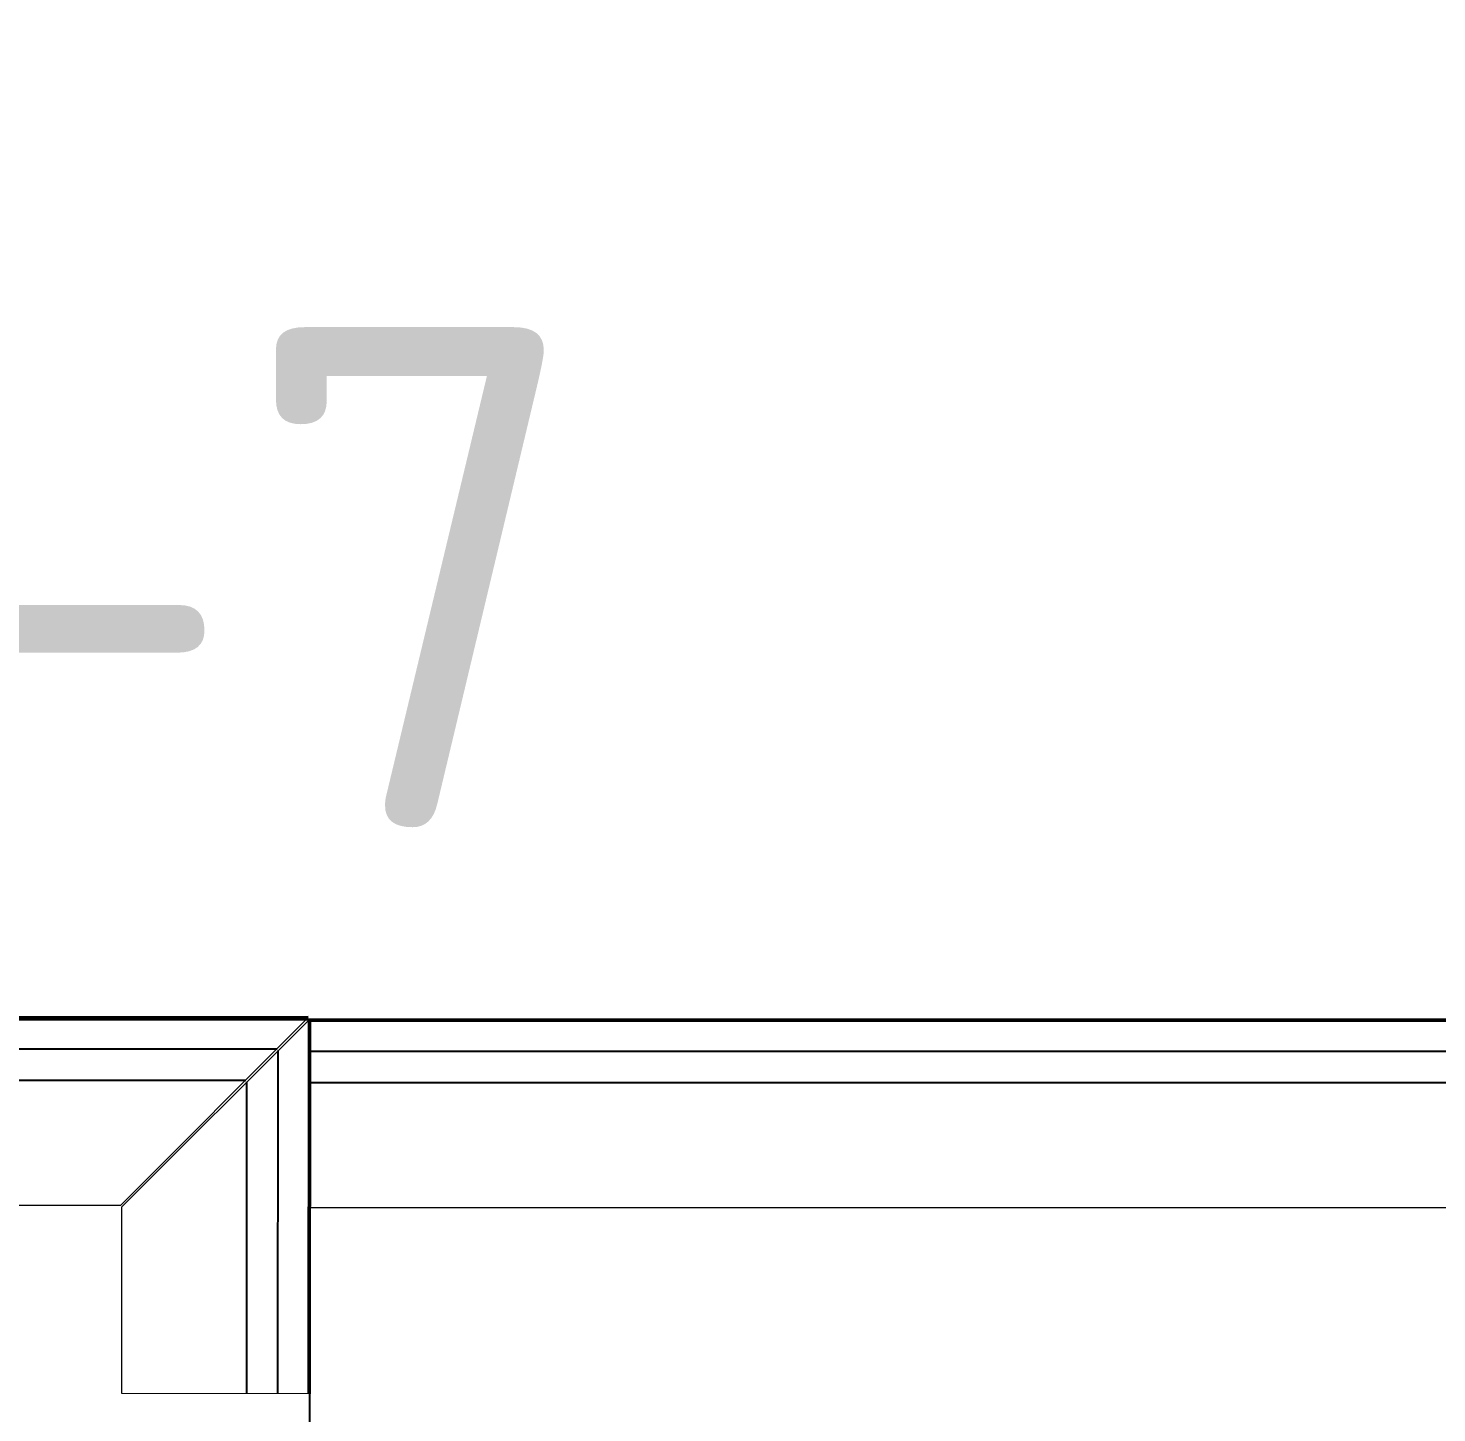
# Model space of a CAD drawing. Header units: metres. Extents: x -7665 to -5405, y -4871 to -3608.
# Drawn here: x -5491.634 to -5491.071, y -4865.824 to -4865.271 of the extents above; entities that cross this region are included whole.
import ezdxf

# ---------------------------------------------------------------- set-up
doc = ezdxf.new("R2010")
doc.units = ezdxf.units.M
doc.layers.add('_5-1_Площадь помещений', color=2, linetype='Continuous', lineweight=30, plot=False)
for name, color, linetype in [('A-Wall', 113, 'Continuous'), ('высотные отклонения', 7, 'Continuous'), ('Стены ГКЛ (графика)', 7, 'Continuous')]:
    doc.layers.add(name, color=color, linetype=linetype)
doc.layers.add('ГКЛ (контур)', color=255, linetype='Continuous', plot=False)
doc.layers.add('ГКЛ Откосы (контур)', color=7, linetype='Continuous', plot=False)
doc.styles.add('Норм 2.5', font='isocpeur.ttf', dxfattribs={"height": 2.5})

# ---------------------------------------------------------------- blocks, each defined once
blk = doc.blocks.new('*U90')
at = {"layer": 'A-Wall', "color": 30, "linetype": 'Continuous', "lineweight": 50}
blk.add_line((-562.5000000000983, -1.347017690507073), (567.4999999999017, -1.347017690507073), dxfattribs=at)
at = {"layer": 'A-Wall', "color": 11, "linetype": 'Continuous', "lineweight": 25}
for p, q in [((-562.5000000000983, -13.84701769050707), (567.4999999999017, -13.84701769050707)), ((-562.5000000000983, -26.34701769050707), (567.4999999999017, -26.34701769050707))]:
    blk.add_line(p, q, dxfattribs=at)
at = {"layer": 'A-Wall', "color": 8, "linetype": 'Continuous', "lineweight": 0}
blk.add_line((-562.5000000000983, -76.34701769050707), (567.4999999999017, -76.34701769050707), dxfattribs=at)
blk.add_lwpolyline([(-562.5000000000983, -1.347017690507073), (-562.5000000000983, -76.34701769050707)], dxfattribs=at)
blk = doc.blocks.new('*U95')
at = {"layer": 'A-Wall', "linetype": 'Continuous', "lineweight": 18}
h = blk.add_hatch(dxfattribs=at)
h.set_pattern_fill('GENERAL_TEXTURE', color=30, scale=300, style=0, pattern_type=2)
h.set_pattern_definition([(0, (12, 6), (3, 300), [3, -300]), (10, (108, 12), (-49.14003004104248, 295.9632704366632), [2.999999999999999, -299.9999999999998]), (20, (54, 78), (-99.78696513534288, 282.9338466657496), [3, -300]), (29.99999999999999, (120, 126), (-147.4019237886467, 261.3076211353316), [3, -300]), (40, (42.00000000000001, 144), (-190.5381495766049, 231.741695764753), [2.999999999999999, -299.9999999999998]), (49.99999999999999, (66, 216), (-227.8849701066338, 195.1344162353187), [3, -300]), (59.99999999999999, (24, 270), (-258.3076211353316, 152.5980762113534), [3, -300]), (70, (120, 264), (-280.8817258057955, 105.4251208600584), [2.999999999999999, -299.9999999999998]), (80, (192, 276), (-294.9213813706616, 55.04887655911575), [2.999999999999999, -299.9999999999998]), (90, (228, 204), (-300, 3.000000000000018), [3, -300]), (99.99999999999997, (288, 198), (-295.9632704366632, -49.14003004104247), [3, -299.9999999999999]), (110, (288, 90), (-282.9338466657496, -99.78696513534288), [3, -300]), (120, (234, 54), (-261.3076211353316, -147.4019237886466), [2.999999999999999, -299.9999999999998]), (130, (150, 72), (-231.741695764753, -190.5381495766049), [3, -300]), (140, (204, 126), (-195.1344162353188, -227.8849701066338), [3, -300]), (150, (150, 180), (-152.5980762113533, -258.3076211353316), [3, -300]), (160.0000000000001, (276, 12), (-105.4251208600585, -280.8817258057954), [3, -300])])
h.paths.add_polyline_path([(12.5, 0), (12.5, -12.5), (530.7155004115775, -12.5), (530.7155004115775, 0)], flags=0)
at = {"layer": 'A-Wall', "color": 30, "linetype": 'Continuous', "lineweight": 50}
blk.add_line((0.8847013400118158, -1.347017690507073), (150.6169613596467, -1.347017690507073), dxfattribs=at)
at = {"layer": 'A-Wall', "color": 11, "linetype": 'Continuous', "lineweight": 25}
for p, q in [((0.8847013400118158, -13.84701769050707), (138.1169613596467, -13.84701769050707)), ((0.8847013400118158, -26.34701769050707), (125.6169613596467, -26.34701769050707))]:
    blk.add_line(p, q, dxfattribs=at)
at = {"layer": 'A-Wall', "color": 8, "linetype": 'Continuous', "lineweight": 0}
blk.add_line((0.8847013400118158, -76.34701769050706), (75.61696135964667, -76.34701769050707), dxfattribs=at)
for points in [[(0.8847013400118158, -1.347017690507073), (0.8847013400118158, -76.34701769050706)], [(75.61696135964672, -76.34701769050707), (150.6169613596467, -1.347017690507073)]]:
    blk.add_lwpolyline(points, dxfattribs=at)
blk = doc.blocks.new('*U96')
at = {"layer": 'A-Wall', "color": 30, "linetype": 'Continuous', "lineweight": 50}
blk.add_line((0.8847013400118158, -1.347017690507073), (879.8508794443876, -1.347017690507073), dxfattribs=at)
at = {"layer": 'A-Wall', "color": 11, "linetype": 'Continuous', "lineweight": 25}
for p, q in [((0.8847013400118158, -13.84701769050707), (867.3508794443876, -13.84701769050707)), ((0.8847013400118158, -26.34701769050707), (854.8508794443876, -26.34701769050707))]:
    blk.add_line(p, q, dxfattribs=at)
at = {"layer": 'A-Wall', "color": 8, "linetype": 'Continuous', "lineweight": 0}
blk.add_line((0.8847013400118158, -76.34701769050706), (804.8508794443876, -76.34701769050707), dxfattribs=at)
blk.add_lwpolyline([(804.8508794443876, -76.34701769050707), (879.8508794443876, -1.347017690507073)], dxfattribs=at)

msp = doc.modelspace()

# ---------------------------------------------------------------- linework, layer by layer
at = {"layer": '_5-1_Площадь помещений', "elevation": -1.060000000000002}
msp.add_lwpolyline([(-5489.762106863813, -4865.667120819142), (-5492.401115731889, -4865.667120819142), (-5492.401115731889, -4859.757081335562), (-5489.762106863813, -4859.757081335562)], close=True, dxfattribs=at)
at = {"layer": 'ГКЛ (контур)', "elevation": -1.060000000000002}
msp.add_lwpolyline([(-5492.401183005939, -4865.667120819142), (-5489.762106863813, -4865.667120819142), (-5489.762106863813, -4859.757081335562)], dxfattribs=at)
at = {"layer": 'ГКЛ Откосы (контур)'}
msp.add_lwpolyline([(-5491.521708313812, -4865.667118576675), (-5491.521708313812, -4866.067118576674)], dxfattribs=at)

# ---------------------------------------------------------------- block references
at = {"layer": 'Стены ГКЛ (графика)', "yscale": 0.001, "zscale": 0.001}
for name, p, xscale, rotation in [('*U95', (-5491.52049639817, -4865.8177366857), -0.001, 269.9486064048127), ('*U96', (-5492.402068915181, -4865.665774595559, -1.060000000000002), 0.001, 0.05139359533342378)]:
    msp.add_blockref(name, p, dxfattribs=dict(at, xscale=xscale, rotation=rotation))
at = {"layer": 'Стены ГКЛ (графика)', "xscale": 0.001, "yscale": 0.001, "zscale": 0.001}
msp.add_blockref('*U90', (-5490.959208541107, -4865.666024956957), dxfattribs=at)

# ---------------------------------------------------------------- next in the draw order: texts
at = {"layer": 'высотные отклонения', "insert": (-5491.547503553451, -4865.490242090805, 20.643), "char_height": 0.2, "width": 0.2, "attachment_point": 5, "style": 'Норм 2.5', "bg_fill": 3, "box_fill_scale": 1.1, "bg_fill_color": 256, "bg_fill_true_color": 13158600, "bg_fill_transparency": 0}
msp.add_mtext('-7', dxfattribs=at)

doc.saveas('drawing.dxf')
